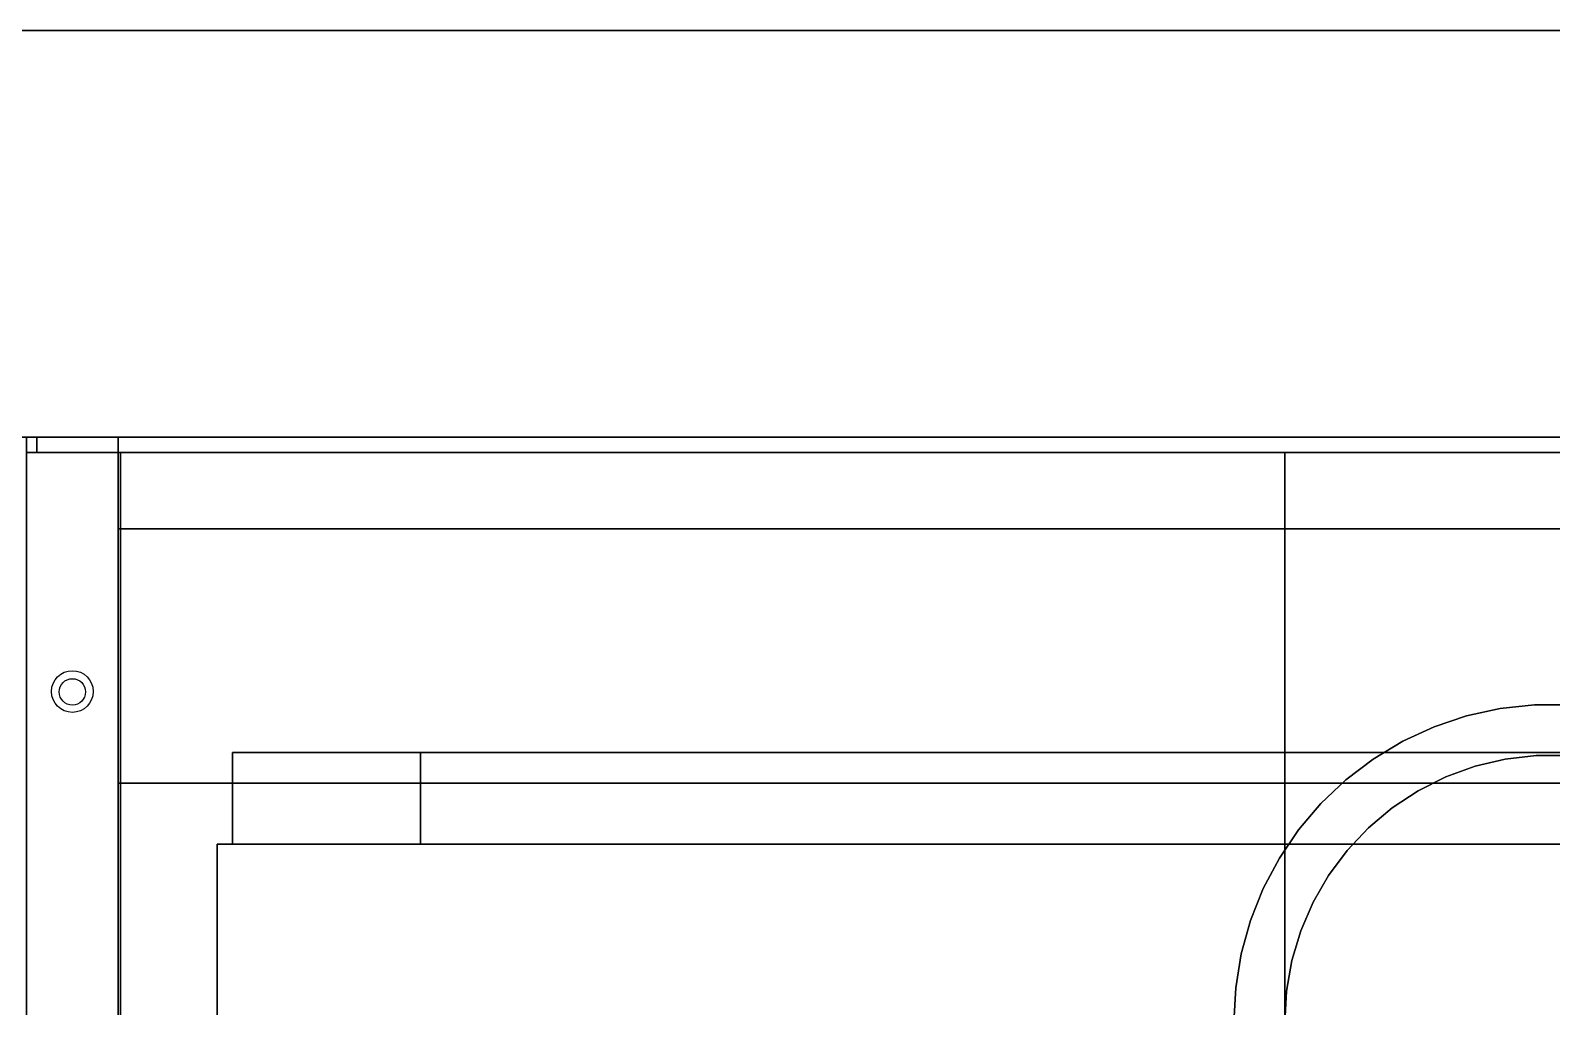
# Model space of a CAD drawing. Extents: x -80 to 3098, y -1530 to 80.
# Drawn here: x 1100.8 to 1400, y -112 to 80 of the extents above; entities that cross this region are included whole.
import ezdxf

# ---------------------------------------------------------------- set-up
doc = ezdxf.new("R2010")
doc.units = 0

# ---------------------------------------------------------------- blocks, each defined once
blk = doc.blocks.new('Kogan.horno 60 + 1 cajon gola mdf.Suelo1', base_point=(0, 18))
at = {"layer": 'Blanco', "color": 0}
for points in [[(0, 18), (0, 580), (600, 580), (600, 18)], [(0, 18, 18), (0, 580, 18), (600, 580, 18), (600, 18, 18)]]:
    blk.add_3dface(points, dxfattribs=at)
at = {"layer": 'blanco', "color": 0}
blk.add_3dface([(0, 580, 18), (600, 580, 18), (600, 580), (0, 580)], dxfattribs=at)
blk = doc.blocks.new('Kogan.horno 60 + 1 cajon gola mdf.Suelo')
at = {"layer": 'Taladro'}
for centre, radius in [((9, 530), 4.1), ((9, 529.92), 2.6)]:
    blk.add_circle(centre, radius, dxfattribs=at)
at = {"layer": 'Blanco'}
blk.add_blockref('Kogan.horno 60 + 1 cajon gola mdf.Suelo1', (0, 18), dxfattribs=at)
blk = doc.blocks.new('Kogan.horno 60 + 1 cajon gola mdf.Techo')
at = {"layer": 'Taladro', "extrusion": (1, 0, 0)}
blk.add_circle((529.92, 771, 18), 2.6, dxfattribs=at)
blk.add_circle((529.92, 771, 18), 2.6, dxfattribs=at)
blk.add_circle((529.92, 771, 18), 2.6, dxfattribs=at)
blk = doc.blocks.new('Kogan.horno 60 + 1 cajon gola mdf.Lateral Izquierdo1', base_point=(0, 36, 137))
at = {"layer": 'blanco', "color": 0}
for points in [[(18, 580, 18), (18, 18, 18), (0, 18, 18), (0, 580, 18)], [(18, 18, 780), (18, 580, 780), (0, 580, 780), (0, 18, 780)]]:
    blk.add_3dface(points, dxfattribs=at)
at = {"layer": 'Blanco', "color": 0}
blk.add_3dface([(18, 580, 780), (18, 580, 18), (0, 580, 18), (0, 580, 780)], dxfattribs=at)
for points, invisible_edges in [([(18, 580, 18), (18, 18, 780), (18, 36, 177), (18, 580, 18)], 15), ([(18, 580, 780), (18, 18, 780), (18, 580, 18), (18, 580, 780)], 10), ([(18, 580, 18), (18, 36, 177), (18, 36, 137), (18, 580, 18)], 13), ([(18, 580, 18), (18, 36, 137), (18, 18, 18), (18, 580, 18)], 11)]:
    blk.add_3dface(points, dxfattribs=dict(at, invisible_edges=invisible_edges))
blk = doc.blocks.new('Kogan.horno 60 + 1 cajon gola mdf.Lateral Izquierdo')
at = {"layer": 'Taladro', "extrusion": (-1, 0, 0)}
for centre in [(-571, 698, -18), (-571, 762, -18)]:
    blk.add_circle(centre, 4.1, dxfattribs=at)
at = {"layer": 'Taladro'}
blk.add_circle((9, 529.92, 18), 2.6, dxfattribs=at)
blk.add_circle((9, 529.92, 18), 2.6, dxfattribs=at)
blk.add_circle((9, 529.92, 18), 2.6, dxfattribs=at)
at = {"layer": 'Blanco'}
blk.add_blockref('Kogan.horno 60 + 1 cajon gola mdf.Lateral Izquierdo1', (0, 36, 137), dxfattribs=at)
blk = doc.blocks.new('Kogan.horno 60 + 1 cajon gola mdf.CrossBar [1] (1)', base_point=(18, 562, 680))
at = {"layer": 'Blanco', "color": 0}
for points in [[(582, 580, 680), (582, 580, 780), (18, 580, 780), (18, 580, 680)], [(18, 580, 680), (18, 580, 780), (18, 562, 780), (18, 562, 680)], [(18, 562, 680), (18, 580, 680), (582, 580, 680), (582, 562, 680)], [(18, 562, 680), (18, 562, 780), (582, 562, 780), (582, 562, 680)]]:
    blk.add_3dface(points, dxfattribs=at)
at = {"layer": 'blanco', "color": 0}
blk.add_3dface([(18, 562, 780), (18, 580, 780), (582, 580, 780), (582, 562, 780)], dxfattribs=at)
blk = doc.blocks.new('Kogan.horno 60 + 1 cajon gola mdf.CrossBar [1]')
at = {"layer": 'Taladro', "extrusion": (1, 0, 0)}
for centre, radius in [((571, 698, 18), 4.1), ((571, 698, 18), 4.1), ((571, 698, 18), 4.1), ((571, 762, 18), 4.1), ((571, 762, 18), 4.1), ((571, 762, 18), 4.1), ((571, 730.08, 18), 2.6), ((571, 730.08, 18), 2.6), ((571, 730.08, 18), 2.6)]:
    blk.add_circle(centre, radius, dxfattribs=at)
at = {"layer": 'Blanco'}
blk.add_blockref('Kogan.horno 60 + 1 cajon gola mdf.CrossBar [1] (1)', (18, 562, 680), dxfattribs=at)
blk = doc.blocks.new('Kogan.horno 60 + 1 cajon gola mdf.Estante Fijo [1] (1)', base_point=(582, 36, 159))
at = {"layer": 'Blanco', "color": 0}
for points in [[(582, 36, 159), (582, 512, 159), (18, 512, 159), (18, 36, 159)], [(18, 36, 177), (18, 512, 177), (582, 512, 177), (582, 36, 177)], [(582, 512, 159), (582, 512, 177), (18, 512, 177), (18, 512, 159)], [(18, 512, 159), (18, 512, 177), (18, 36, 177), (18, 36, 159)]]:
    blk.add_3dface(points, dxfattribs=at)
blk = doc.blocks.new('Kogan.horno 60 + 1 cajon gola mdf.Estante Fijo [1] (2)', base_point=(582, 36, 141))
at = {"layer": 'Blanco', "color": 0}
for points in [[(582, 36, 141), (582, 512, 141), (18, 512, 141), (18, 36, 141)], [(18, 36, 159), (18, 512, 159), (582, 512, 159), (582, 36, 159)], [(582, 512, 141), (582, 512, 159), (18, 512, 159), (18, 512, 141)], [(18, 512, 141), (18, 512, 159), (18, 36, 159), (18, 36, 141)]]:
    blk.add_3dface(points, dxfattribs=at)
blk = doc.blocks.new('Kogan.horno 60 + 1 cajon gola mdf.Estante Fijo [1]')
at = {"layer": 'Blanco'}
for name, p in [('Kogan.horno 60 + 1 cajon gola mdf.Estante Fijo [1] (1)', (582, 36, 159)), ('Kogan.horno 60 + 1 cajon gola mdf.Estante Fijo [1] (2)', (582, 36, 141))]:
    blk.add_blockref(name, p, dxfattribs=at)
blk = doc.blocks.new('Kogan.horno 60 + 1 cajon gola mdf.Trasera Cajon 500x84 [1]1', base_point=(40.5, 518, 127))
at = {"layer": 'Blanco', "color": 0}
for points in [[(40.5, 518, 127), (40.5, 518, 64.5), (559.5, 518, 64.5), (559.5, 518, 127)], [(40.5, 518, 127), (40.5, 500, 127), (40.5, 500, 64.5), (40.5, 518, 64.5)], [(40.5, 518, 64.5), (40.5, 500, 64.5), (559.5, 500, 64.5), (559.5, 518, 64.5)], [(40.5, 500, 127), (40.5, 500, 64.5), (559.5, 500, 64.5), (559.5, 500, 127)]]:
    blk.add_3dface(points, dxfattribs=at)
at = {"layer": 'blanco', "color": 0}
blk.add_3dface([(559.5, 518, 127), (559.5, 500, 127), (40.5, 500, 127), (40.5, 518, 127)], dxfattribs=at)
blk = doc.blocks.new('Kogan.horno 60 + 1 cajon gola mdf.Trasera Cajon 500x84 [1]')
at = {"layer": 'Blanco'}
blk.add_blockref('Kogan.horno 60 + 1 cajon gola mdf.Trasera Cajon 500x84 [1]1', (40.5, 518, 127), dxfattribs=at)
blk = doc.blocks.new('Kogan.horno 60 + 1 cajon gola mdf.Fondo Cajon 500x84 [1]1', base_point=(522.5, 500, 46))
at = {"layer": 'Blanco', "color": 0}
for points, invisible_edges in [([(77.5, 500, 46), (522.5, 518, 46), (522.5, 500, 46), (77.5, 500, 46)], 13), ([(77.5, 518, 46), (522.5, 518, 46), (77.5, 500, 46), (77.5, 518, 46)], 10), ([(522.5, 500, 64), (77.5, 518, 64), (77.5, 500, 64), (522.5, 500, 64)], 13), ([(522.5, 518, 64), (77.5, 518, 64), (522.5, 500, 64), (522.5, 518, 64)], 10), ([(37.5, 18, 46), (77.5, 500, 46), (562.5, 18, 46), (37.5, 18, 46)], 11), ([(37.5, 500, 46), (77.5, 500, 46), (37.5, 18, 46), (37.5, 500, 46)], 10), ([(77.5, 500, 64), (37.5, 500, 64), (37.5, 18, 64), (77.5, 500, 64)], 12), ([(522.5, 500, 64), (77.5, 500, 64), (37.5, 18, 64), (522.5, 500, 64)], 15), ([(562.5, 18, 64), (522.5, 500, 64), (37.5, 18, 64), (562.5, 18, 64)], 11), ([(77.5, 500, 46), (522.5, 500, 46), (562.5, 18, 46), (77.5, 500, 46)], 15)]:
    blk.add_3dface(points, dxfattribs=dict(at, invisible_edges=invisible_edges))
for points in [[(522.5, 518, 64), (77.5, 518, 64), (77.5, 518, 46), (522.5, 518, 46)], [(77.5, 500, 46), (77.5, 500, 64), (77.5, 518, 64), (77.5, 518, 46)], [(77.5, 500, 46), (77.5, 500, 64), (37.5, 500, 64), (37.5, 500, 46)], [(37.5, 500, 64), (37.5, 18, 64), (37.5, 18, 46), (37.5, 500, 46)]]:
    blk.add_3dface(points, dxfattribs=at)
blk = doc.blocks.new('Kogan.horno 60 + 1 cajon gola mdf.Fondo Cajon 500x84 [1]')
at = {"layer": 'Blanco'}
blk.add_blockref('Kogan.horno 60 + 1 cajon gola mdf.Fondo Cajon 500x84 [1]1', (522.5, 500, 46), dxfattribs=at)
blk = doc.blocks.new('Kogan.horno 60 + 1 cajon gola mdf')
at = {"layer": 'Kogan.horno 60 + 1 cajon gola mdf.CrossBar [1]'}
blk.add_blockref('Kogan.horno 60 + 1 cajon gola mdf.CrossBar [1]', (0, 0), dxfattribs=at)
at = {"layer": 'Kogan.horno 60 + 1 cajon gola mdf.Estante Fijo [1]'}
blk.add_blockref('Kogan.horno 60 + 1 cajon gola mdf.Estante Fijo [1]', (0, 0), dxfattribs=at)
at = {"layer": 'Kogan.horno 60 + 1 cajon gola mdf.Fondo Cajon 500x84 [1]'}
blk.add_blockref('Kogan.horno 60 + 1 cajon gola mdf.Fondo Cajon 500x84 [1]', (0, 0), dxfattribs=at)
at = {"layer": 'Kogan.horno 60 + 1 cajon gola mdf.Lateral Izquierdo'}
blk.add_blockref('Kogan.horno 60 + 1 cajon gola mdf.Lateral Izquierdo', (0, 0), dxfattribs=at)
at = {"layer": 'Kogan.horno 60 + 1 cajon gola mdf.Suelo'}
blk.add_blockref('Kogan.horno 60 + 1 cajon gola mdf.Suelo', (0, 0), dxfattribs=at)
at = {"layer": 'Kogan.horno 60 + 1 cajon gola mdf.Techo'}
blk.add_blockref('Kogan.horno 60 + 1 cajon gola mdf.Techo', (0, 0), dxfattribs=at)
at = {"layer": 'Kogan.horno 60 + 1 cajon gola mdf.Trasera Cajon 500x84 [1]'}
blk.add_blockref('Kogan.horno 60 + 1 cajon gola mdf.Trasera Cajon 500x84 [1]', (0, 0), dxfattribs=at)
blk = doc.blocks.new('Kogan.alacena extractor 7cm.Techo (1)', base_point=(247.5, 235, 890))
at = {"layer": 'Blanco', "color": 0}
for points, invisible_edges in [([(247.5, 235, 890), (18, 347, 890), (18, 18, 890), (247.5, 235, 890)], 13), ([(247.85, 241.09, 890), (18, 347, 890), (247.5, 235, 890), (247.85, 241.09, 890)], 11), ([(248.92, 247.11, 890), (18, 347, 890), (247.85, 241.09, 890), (248.92, 247.11, 890)], 11), ([(250.67, 252.96, 890), (18, 347, 890), (248.92, 247.11, 890), (250.67, 252.96, 890)], 11), ([(253.08, 258.56, 890), (18, 347, 890), (250.67, 252.96, 890), (253.08, 258.56, 890)], 11), ([(256.14, 263.85, 890), (18, 347, 890), (253.08, 258.56, 890), (256.14, 263.85, 890)], 11), ([(259.78, 268.75, 890), (18, 347, 890), (256.14, 263.85, 890), (259.78, 268.75, 890)], 11), ([(263.97, 273.19, 890), (18, 347, 890), (259.78, 268.75, 890), (263.97, 273.19, 890)], 11), ([(268.65, 277.11, 890), (18, 347, 890), (263.97, 273.19, 890), (268.65, 277.11, 890)], 11), ([(273.75, 280.47, 890), (18, 347, 890), (268.65, 277.11, 890), (273.75, 280.47, 890)], 11), ([(279.21, 283.21, 890), (18, 347, 890), (273.75, 280.47, 890), (279.21, 283.21, 890)], 11), ([(284.94, 285.29, 890), (18, 347, 890), (279.21, 283.21, 890), (284.94, 285.29, 890)], 11), ([(290.88, 286.7, 890), (18, 347, 890), (284.94, 285.29, 890), (290.88, 286.7, 890)], 11), ([(296.95, 287.41, 890), (18, 347, 890), (290.88, 286.7, 890), (296.95, 287.41, 890)], 11), ([(303.05, 287.41, 890), (18, 347, 890), (296.95, 287.41, 890), (303.05, 287.41, 890)], 11), ([(309.12, 286.7, 890), (18, 347, 890), (303.05, 287.41, 890), (309.12, 286.7, 890)], 11), ([(582, 347, 890), (18, 347, 890), (309.12, 286.7, 890), (582, 347, 890)], 14), ([(18, 347, 872), (263.97, 273.19, 872), (18, 18, 872), (18, 347, 872)], 11), ([(18, 347, 872), (268.65, 277.11, 872), (263.97, 273.19, 872), (18, 347, 872)], 13), ([(18, 347, 872), (273.75, 280.47, 872), (268.65, 277.11, 872), (18, 347, 872)], 13), ([(18, 347, 872), (279.21, 283.21, 872), (273.75, 280.47, 872), (18, 347, 872)], 13), ([(18, 347, 872), (284.94, 285.29, 872), (279.21, 283.21, 872), (18, 347, 872)], 13), ([(18, 347, 872), (290.88, 286.7, 872), (284.94, 285.29, 872), (18, 347, 872)], 13), ([(18, 347, 872), (582, 347, 872), (290.88, 286.7, 872), (18, 347, 872)], 14), ([(290.88, 286.7, 872), (582, 347, 872), (296.95, 287.41, 872), (290.88, 286.7, 872)], 11), ([(296.95, 287.41, 872), (582, 347, 872), (303.05, 287.41, 872), (296.95, 287.41, 872)], 11), ([(18, 18, 872), (263.97, 273.19, 872), (259.78, 268.75, 872), (18, 18, 872)], 13), ([(18, 18, 872), (259.78, 268.75, 872), (256.14, 263.85, 872), (18, 18, 872)], 13), ([(18, 18, 872), (256.14, 263.85, 872), (253.08, 258.56, 872), (18, 18, 872)], 13), ([(18, 18, 872), (253.08, 258.56, 872), (250.67, 252.96, 872), (18, 18, 872)], 13), ([(18, 18, 872), (250.67, 252.96, 872), (248.92, 247.11, 872), (18, 18, 872)], 13), ([(18, 18, 872), (248.92, 247.11, 872), (247.85, 241.09, 872), (18, 18, 872)], 13), ([(18, 18, 872), (247.85, 241.09, 872), (247.5, 235, 872), (18, 18, 872)], 13)]:
    blk.add_3dface(points, dxfattribs=dict(at, invisible_edges=invisible_edges))
for points in [[(582, 347, 872), (18, 347, 872), (18, 347, 890), (582, 347, 890)], [(18, 347, 872), (18, 18, 872), (18, 18, 890), (18, 347, 890)], [(296.95, 287.41, 890), (296.95, 287.41, 872), (290.88, 286.7, 872), (290.88, 286.7, 890)], [(303.05, 287.41, 890), (303.05, 287.41, 872), (296.95, 287.41, 872), (296.95, 287.41, 890)], [(284.94, 285.29, 890), (284.94, 285.29, 872), (279.21, 283.21, 872), (279.21, 283.21, 890)], [(290.88, 286.7, 890), (290.88, 286.7, 872), (284.94, 285.29, 872), (284.94, 285.29, 890)], [(279.21, 283.21, 890), (279.21, 283.21, 872), (273.75, 280.47, 872), (273.75, 280.47, 890)], [(273.75, 280.47, 890), (273.75, 280.47, 872), (268.65, 277.11, 872), (268.65, 277.11, 890)], [(268.65, 277.11, 890), (268.65, 277.11, 872), (263.97, 273.19, 872), (263.97, 273.19, 890)], [(263.97, 273.19, 890), (263.97, 273.19, 872), (259.78, 268.75, 872), (259.78, 268.75, 890)], [(259.78, 268.75, 890), (259.78, 268.75, 872), (256.14, 263.85, 872), (256.14, 263.85, 890)], [(256.14, 263.85, 890), (256.14, 263.85, 872), (253.08, 258.56, 872), (253.08, 258.56, 890)], [(253.08, 258.56, 890), (253.08, 258.56, 872), (250.67, 252.96, 872), (250.67, 252.96, 890)], [(250.67, 252.96, 890), (250.67, 252.96, 872), (248.92, 247.11, 872), (248.92, 247.11, 890)], [(248.92, 247.11, 890), (248.92, 247.11, 872), (247.85, 241.09, 872), (247.85, 241.09, 890)], [(247.85, 241.09, 890), (247.85, 241.09, 872), (247.5, 235, 872), (247.5, 235, 890)]]:
    blk.add_3dface(points, dxfattribs=at)
blk = doc.blocks.new('Kogan.alacena extractor 7cm.Techo')
at = {"layer": 'Taladro', "extrusion": (1, 0, 0)}
blk.add_circle((296.92, 881, 18), 2.6, dxfattribs=at)
blk.add_circle((296.92, 881, 18), 2.6, dxfattribs=at)
blk.add_circle((296.92, 881, 18), 2.6, dxfattribs=at)
at = {"layer": 'Blanco'}
blk.add_blockref('Kogan.alacena extractor 7cm.Techo (1)', (247.5, 235, 890), dxfattribs=at)
blk = doc.blocks.new('Kogan.alacena extractor 7cm.Trasera1', base_point=(2, 350, 888))
at = {"layer": 'Blanco', "color": 0}
for points in [[(2, 350, 888), (598, 350, 888), (598, 350, 72), (2, 350, 72)], [(598, 347, 72), (2, 347, 72), (2, 350, 72), (598, 350, 72)], [(2, 347, 72), (2, 347, 888), (2, 350, 888), (2, 350, 72)], [(2, 347, 888), (598, 347, 888), (598, 347, 72), (2, 347, 72)]]:
    blk.add_3dface(points, dxfattribs=at)
at = {"layer": 'blanco', "color": 0}
blk.add_3dface([(2, 347, 888), (598, 347, 888), (598, 350, 888), (2, 350, 888)], dxfattribs=at)
blk = doc.blocks.new('Kogan.alacena extractor 7cm.Trasera')
at = {"layer": 'Taladro', "extrusion": (0, -1, 0)}
for centre, radius in [((52, 144, -350), 4.1), ((51.92, 144, -350), 2.6)]:
    blk.add_circle(centre, radius, dxfattribs=at)
at = {"layer": 'Blanco'}
blk.add_blockref('Kogan.alacena extractor 7cm.Trasera1', (2, 350, 888), dxfattribs=at)
blk = doc.blocks.new('Kogan.alacena extractor 7cm.Lateral Izquierdo1', base_point=(0, 18, 890))
at = {"layer": 'Blanco', "color": 0}
for points in [[(0, 18, 890), (0, 347, 890), (0, 347, 2), (0, 18, 2)], [(18, 347, 890), (18, 347, 2), (0, 347, 2), (0, 347, 890)], [(18, 18, 890), (18, 347, 890), (18, 347, 2), (18, 18, 2)]]:
    blk.add_3dface(points, dxfattribs=at)
at = {"layer": 'blanco', "color": 0}
for points in [[(18, 18, 890), (18, 347, 890), (0, 347, 890), (0, 18, 890)], [(18, 347, 2), (18, 18, 2), (0, 18, 2), (0, 347, 2)]]:
    blk.add_3dface(points, dxfattribs=at)
at = {"layer": 'f-Grey Extreme Matt', "color": 0}
blk.add_3dface([(18, 18, 2), (18, 18, 890), (0, 18, 890), (0, 18, 2)], dxfattribs=at)
blk = doc.blocks.new('Kogan.alacena extractor 7cm.Lateral Izquierdo')
at = {"layer": 'Taladro', "extrusion": (-1, 0, 0)}
for centre in [(-311, 304.42, -18), (-311, 336.42, -18), (-311, 368.42, -18), (-311, 400.42, -18), (-311, 432.42, -18), (-311, 464.42, -18), (-311, 496.42, -18), (-311, 528.42, -18), (-311, 560.42, -18), (-311, 592.42, -18), (-311, 624.42, -18), (-311, 656.42, -18), (-311, 688.42, -18), (-311, 720.42, -18)]:
    blk.add_circle(centre, 2.6, dxfattribs=at)
at = {"layer": 'Blanco'}
blk.add_blockref('Kogan.alacena extractor 7cm.Lateral Izquierdo1', (0, 18, 890), dxfattribs=at)
blk = doc.blocks.new('Kogan.alacena extractor 7cm.Fixed Shelf [1] (1)', base_point=(362.5, 235, 135))
at = {"layer": 'Blanco', "color": 0}
for points, invisible_edges in [([(18, 347, 135), (254.63, 277.98, 135), (18, 18, 135), (18, 347, 135)], 11), ([(18, 347, 135), (259.54, 282.64, 135), (254.63, 277.98, 135), (18, 347, 135)], 13), ([(18, 347, 135), (264.93, 286.73, 135), (259.54, 282.64, 135), (18, 347, 135)], 13), ([(18, 347, 135), (270.72, 290.22, 135), (264.93, 286.73, 135), (18, 347, 135)], 13), ([(18, 347, 135), (276.87, 293.06, 135), (270.72, 290.22, 135), (18, 347, 135)], 13), ([(18, 347, 135), (283.28, 295.22, 135), (276.87, 293.06, 135), (18, 347, 135)], 13), ([(18, 347, 135), (289.89, 296.68, 135), (283.28, 295.22, 135), (18, 347, 135)], 13), ([(18, 347, 135), (582, 347, 135), (289.89, 296.68, 135), (18, 347, 135)], 14), ([(237.5, 235, 153), (18, 347, 153), (18, 18, 153), (237.5, 235, 153)], 13), ([(237.87, 241.76, 153), (18, 347, 153), (237.5, 235, 153), (237.87, 241.76, 153)], 11), ([(238.96, 248.44, 153), (18, 347, 153), (237.87, 241.76, 153), (238.96, 248.44, 153)], 11), ([(240.77, 254.96, 153), (18, 347, 153), (238.96, 248.44, 153), (240.77, 254.96, 153)], 11), ([(243.28, 261.24, 153), (18, 347, 153), (240.77, 254.96, 153), (243.28, 261.24, 153)], 11), ([(246.45, 267.22, 153), (18, 347, 153), (243.28, 261.24, 153), (246.45, 267.22, 153)], 11), ([(250.24, 272.82, 153), (18, 347, 153), (246.45, 267.22, 153), (250.24, 272.82, 153)], 11), ([(254.63, 277.98, 153), (18, 347, 153), (250.24, 272.82, 153), (254.63, 277.98, 153)], 11), ([(259.54, 282.64, 153), (18, 347, 153), (254.63, 277.98, 153), (259.54, 282.64, 153)], 11), ([(264.93, 286.73, 153), (18, 347, 153), (259.54, 282.64, 153), (264.93, 286.73, 153)], 11), ([(270.72, 290.22, 153), (18, 347, 153), (264.93, 286.73, 153), (270.72, 290.22, 153)], 11), ([(276.87, 293.06, 153), (18, 347, 153), (270.72, 290.22, 153), (276.87, 293.06, 153)], 11), ([(283.28, 295.22, 153), (18, 347, 153), (276.87, 293.06, 153), (283.28, 295.22, 153)], 11), ([(289.89, 296.68, 153), (18, 347, 153), (283.28, 295.22, 153), (289.89, 296.68, 153)], 11), ([(296.62, 297.41, 153), (18, 347, 153), (289.89, 296.68, 153), (296.62, 297.41, 153)], 11), ([(303.38, 297.41, 153), (18, 347, 153), (296.62, 297.41, 153), (303.38, 297.41, 153)], 11), ([(310.11, 296.68, 153), (18, 347, 153), (303.38, 297.41, 153), (310.11, 296.68, 153)], 11), ([(582, 347, 153), (18, 347, 153), (310.11, 296.68, 153), (582, 347, 153)], 14), ([(289.89, 296.68, 135), (582, 347, 135), (296.62, 297.41, 135), (289.89, 296.68, 135)], 11), ([(296.62, 297.41, 135), (582, 347, 135), (303.38, 297.41, 135), (296.62, 297.41, 135)], 11), ([(18, 18, 135), (254.63, 277.98, 135), (250.24, 272.82, 135), (18, 18, 135)], 13), ([(18, 18, 135), (250.24, 272.82, 135), (246.45, 267.22, 135), (18, 18, 135)], 13), ([(18, 18, 135), (246.45, 267.22, 135), (243.28, 261.24, 135), (18, 18, 135)], 13), ([(18, 18, 135), (243.28, 261.24, 135), (240.77, 254.96, 135), (18, 18, 135)], 13), ([(18, 18, 135), (240.77, 254.96, 135), (238.96, 248.44, 135), (18, 18, 135)], 13), ([(18, 18, 135), (238.96, 248.44, 135), (237.87, 241.76, 135), (18, 18, 135)], 13), ([(18, 18, 135), (237.87, 241.76, 135), (237.5, 235, 135), (18, 18, 135)], 13)]:
    blk.add_3dface(points, dxfattribs=dict(at, invisible_edges=invisible_edges))
for points in [[(18, 347, 135), (18, 347, 153), (18, 18, 153), (18, 18, 135)], [(582, 347, 135), (582, 347, 153), (18, 347, 153), (18, 347, 135)], [(289.89, 296.68, 153), (289.89, 296.68, 135), (283.28, 295.22, 135), (283.28, 295.22, 153)], [(296.62, 297.41, 153), (296.62, 297.41, 135), (289.89, 296.68, 135), (289.89, 296.68, 153)], [(303.38, 297.41, 153), (303.38, 297.41, 135), (296.62, 297.41, 135), (296.62, 297.41, 153)], [(283.28, 295.22, 153), (283.28, 295.22, 135), (276.87, 293.06, 135), (276.87, 293.06, 153)], [(276.87, 293.06, 153), (276.87, 293.06, 135), (270.72, 290.22, 135), (270.72, 290.22, 153)], [(270.72, 290.22, 153), (270.72, 290.22, 135), (264.93, 286.73, 135), (264.93, 286.73, 153)], [(264.93, 286.73, 153), (264.93, 286.73, 135), (259.54, 282.64, 135), (259.54, 282.64, 153)], [(259.54, 282.64, 153), (259.54, 282.64, 135), (254.63, 277.98, 135), (254.63, 277.98, 153)], [(254.63, 277.98, 153), (254.63, 277.98, 135), (250.24, 272.82, 135), (250.24, 272.82, 153)], [(250.24, 272.82, 153), (250.24, 272.82, 135), (246.45, 267.22, 135), (246.45, 267.22, 153)], [(246.45, 267.22, 153), (246.45, 267.22, 135), (243.28, 261.24, 135), (243.28, 261.24, 153)], [(243.28, 261.24, 153), (243.28, 261.24, 135), (240.77, 254.96, 135), (240.77, 254.96, 153)], [(240.77, 254.96, 153), (240.77, 254.96, 135), (238.96, 248.44, 135), (238.96, 248.44, 153)], [(238.96, 248.44, 153), (238.96, 248.44, 135), (237.87, 241.76, 135), (237.87, 241.76, 153)], [(237.87, 241.76, 153), (237.87, 241.76, 135), (237.5, 235, 135), (237.5, 235, 153)]]:
    blk.add_3dface(points, dxfattribs=at)
blk = doc.blocks.new('Kogan.alacena extractor 7cm.Fixed Shelf [1]')
at = {"layer": 'Taladro', "extrusion": (0, -1, 0)}
blk.add_circle((51.92, 144, -347), 2.6, dxfattribs=at)
blk.add_circle((51.92, 144, -347), 2.6, dxfattribs=at)
blk.add_circle((51.92, 144, -347), 2.6, dxfattribs=at)
at = {"layer": 'Taladro', "extrusion": (1, 0, 0)}
blk.add_circle((296.92, 144, 18), 2.6, dxfattribs=at)
blk.add_circle((296.92, 144, 18), 2.6, dxfattribs=at)
blk.add_circle((296.92, 144, 18), 2.6, dxfattribs=at)
at = {"layer": 'Blanco'}
blk.add_blockref('Kogan.alacena extractor 7cm.Fixed Shelf [1] (1)', (362.5, 235, 135), dxfattribs=at)
blk = doc.blocks.new('Kogan.alacena extractor 7cm.Mobile Shelf [1] (1)', base_point=(352.5, 235, 380.67))
at = {"layer": 'Blanco', "color": 0}
for points, invisible_edges in [([(18.5, 23, 380.67), (247.5, 347, 380.67), (247.5, 235, 380.67), (18.5, 23, 380.67)], 13), ([(18.5, 347, 380.67), (247.5, 347, 380.67), (18.5, 23, 380.67), (18.5, 347, 380.67)], 10), ([(247.5, 235, 398.67), (18.5, 347, 398.67), (18.5, 23, 398.67), (247.5, 235, 398.67)], 13), ([(247.5, 347, 398.67), (18.5, 347, 398.67), (247.5, 235, 398.67), (247.5, 347, 398.67)], 10)]:
    blk.add_3dface(points, dxfattribs=dict(at, invisible_edges=invisible_edges))
for points in [[(18.5, 347, 380.67), (18.5, 347, 398.67), (18.5, 23, 398.67), (18.5, 23, 380.67)], [(247.5, 347, 398.67), (18.5, 347, 398.67), (18.5, 347, 380.67), (247.5, 347, 380.67)], [(247.5, 347, 398.67), (247.5, 347, 380.67), (247.5, 235, 380.67), (247.5, 235, 398.67)]]:
    blk.add_3dface(points, dxfattribs=at)
blk = doc.blocks.new('Kogan.alacena extractor 7cm.Mobile Shelf [1]')
at = {"layer": 'Blanco'}
blk.add_blockref('Kogan.alacena extractor 7cm.Mobile Shelf [1] (1)', (352.5, 235, 380.67), dxfattribs=at)
blk = doc.blocks.new('Kogan.alacena extractor 7cm.Mobile Shelf [2] (1)', base_point=(352.5, 235, 626.33))
at = {"layer": 'Blanco', "color": 0}
for points, invisible_edges in [([(18.5, 23, 626.33), (247.5, 347, 626.33), (247.5, 235, 626.33), (18.5, 23, 626.33)], 13), ([(18.5, 347, 626.33), (247.5, 347, 626.33), (18.5, 23, 626.33), (18.5, 347, 626.33)], 10), ([(247.5, 235, 644.33), (18.5, 347, 644.33), (18.5, 23, 644.33), (247.5, 235, 644.33)], 13), ([(247.5, 347, 644.33), (18.5, 347, 644.33), (247.5, 235, 644.33), (247.5, 347, 644.33)], 10)]:
    blk.add_3dface(points, dxfattribs=dict(at, invisible_edges=invisible_edges))
for points in [[(18.5, 347, 626.33), (18.5, 347, 644.33), (18.5, 23, 644.33), (18.5, 23, 626.33)], [(247.5, 347, 644.33), (18.5, 347, 644.33), (18.5, 347, 626.33), (247.5, 347, 626.33)], [(247.5, 347, 644.33), (247.5, 347, 626.33), (247.5, 235, 626.33), (247.5, 235, 644.33)]]:
    blk.add_3dface(points, dxfattribs=at)
blk = doc.blocks.new('Kogan.alacena extractor 7cm.Mobile Shelf [2]')
at = {"layer": 'Blanco'}
blk.add_blockref('Kogan.alacena extractor 7cm.Mobile Shelf [2] (1)', (352.5, 235, 626.33), dxfattribs=at)
blk = doc.blocks.new('Kogan.alacena extractor 7cm')
at = {"layer": 'Kogan.alacena extractor 7cm.Fixed Shelf [1]'}
blk.add_blockref('Kogan.alacena extractor 7cm.Fixed Shelf [1]', (0, 0), dxfattribs=at)
at = {"layer": 'Kogan.alacena extractor 7cm.Lateral Izquierdo'}
blk.add_blockref('Kogan.alacena extractor 7cm.Lateral Izquierdo', (0, 0), dxfattribs=at)
at = {"layer": 'Kogan.alacena extractor 7cm.Mobile Shelf [1]'}
blk.add_blockref('Kogan.alacena extractor 7cm.Mobile Shelf [1]', (0, 0), dxfattribs=at)
at = {"layer": 'Kogan.alacena extractor 7cm.Mobile Shelf [2]'}
blk.add_blockref('Kogan.alacena extractor 7cm.Mobile Shelf [2]', (0, 0), dxfattribs=at)
at = {"layer": 'Kogan.alacena extractor 7cm.Techo'}
blk.add_blockref('Kogan.alacena extractor 7cm.Techo', (0, 0), dxfattribs=at)
at = {"layer": 'Kogan.alacena extractor 7cm.Trasera'}
blk.add_blockref('Kogan.alacena extractor 7cm.Trasera', (0, 0), dxfattribs=at)
blk = doc.blocks.new('Kogan.Sobre[1].Sobre[1]1', base_point=(2361, -1418, 880))
at = {"layer": 'zz-Cooker-top', "color": 0}
for points, invisible_edges in [([(800, -600, 880), (3018, 0, 880), (2361, -600, 880), (800, -600, 880)], 11), ([(800, 0, 880), (3018, 0, 880), (800, -600, 880), (800, 0, 880)], 10), ([(2361, -600, 890), (800, 0, 890), (800, -600, 890), (2361, -600, 890)], 9), ([(3018, 0, 890), (800, 0, 890), (2361, -600, 890), (3018, 0, 890)], 14)]:
    blk.add_3dface(points, dxfattribs=dict(at, invisible_edges=invisible_edges))
blk.add_3dface([(800, 0, 880), (800, 0, 890), (3018, 0, 890), (3018, 0, 880)], dxfattribs=at)
blk = doc.blocks.new('Kogan.Sobre[1].Sobre[1]')
at = {"layer": 'zz-Cooker-top'}
blk.add_blockref('Kogan.Sobre[1].Sobre[1]1', (2361, -1418, 880), dxfattribs=at)
blk = doc.blocks.new('Kogan.Sobre[1]')
at = {"layer": 'Kogan.Sobre[1].Sobre[1]'}
blk.add_blockref('Kogan.Sobre[1].Sobre[1]', (0, 0), dxfattribs=at)
blk = doc.blocks.new('Kogan.Muro 1', base_point=(3018, -1416, 2396))
at = {"color": 0}
for points, invisible_edges in [([(3018, 0, 2396), (-80, 80, 2396), (0, 0, 2396), (3018, 0, 2396)], 11), ([(3098, 80, 2396), (-80, 80, 2396), (3018, 0, 2396), (3098, 80, 2396)], 14), ([(-80, 80), (3098, 80), (0, 0), (-80, 80)], 14), ([(0, 0), (3098, 80), (3018, 0), (0, 0)], 11)]:
    blk.add_3dface(points, dxfattribs=dict(at, invisible_edges=invisible_edges))
for points in [[(3098, 80), (3098, 80, 2396), (-80, 80, 2396), (-80, 80)], [(0, 0), (0, 0, 2396), (3018, 0, 2396), (3018, 0)]]:
    blk.add_3dface(points, dxfattribs=at)

msp = doc.modelspace()

# ---------------------------------------------------------------- block references
for name, p in [('Kogan.Muro 1', (3018, -1416, 2396)), ('Kogan.Sobre[1]', (0, 0)), ('Kogan.horno 60 + 1 cajon gola mdf', (1100, -580, 100)), ('Kogan.alacena extractor 7cm', (1100, -350, 1490))]:
    msp.add_blockref(name, p)

doc.saveas('drawing.dxf')
